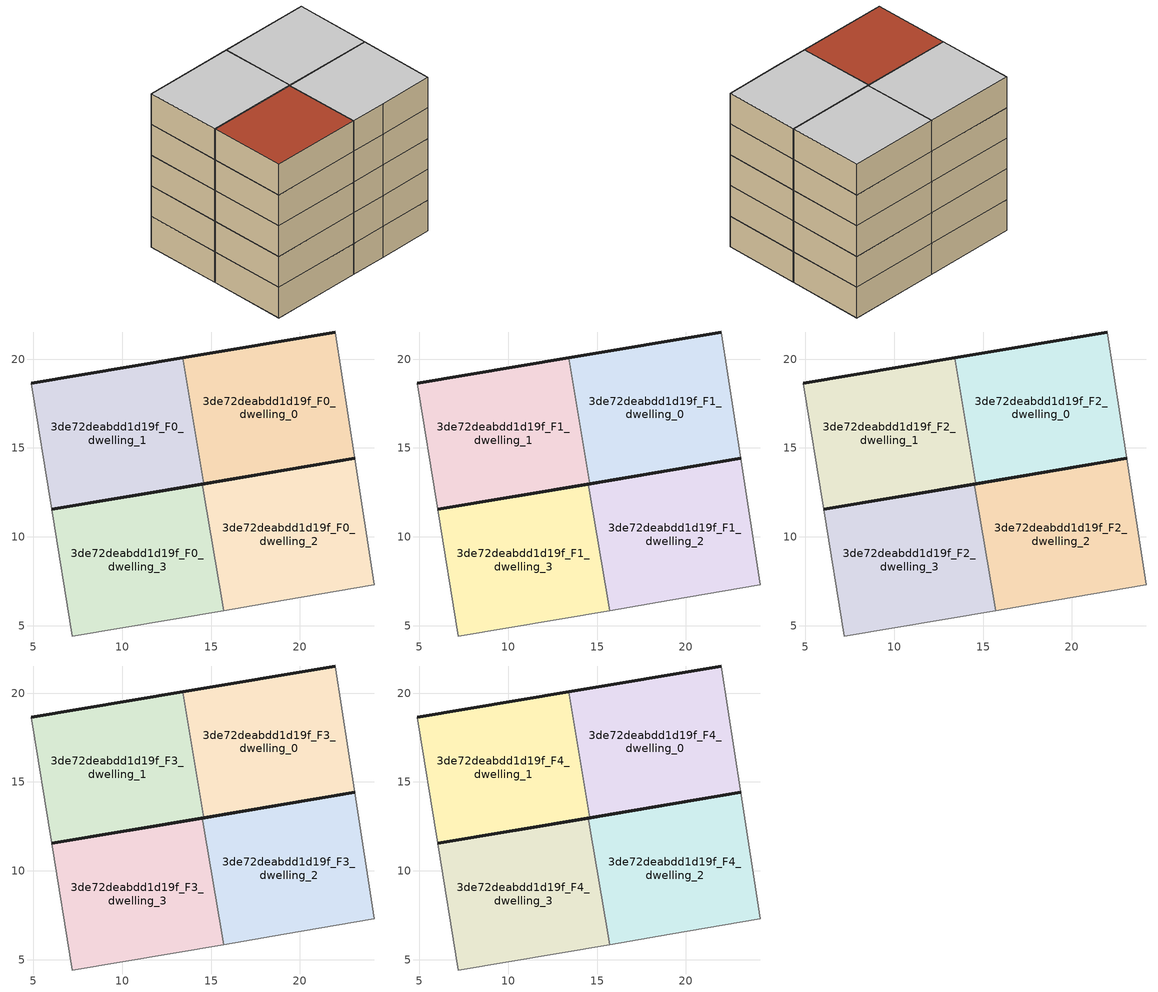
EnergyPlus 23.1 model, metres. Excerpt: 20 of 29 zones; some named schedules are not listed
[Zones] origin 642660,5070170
3de72deabdd1d19f_F0_dwelling_0
 floor ground (EU_floor_Construction): 23.09,14.41 21.99,21.53 13.41,20.07 14.6,12.98 z0
 wall outside (EU_wall_Construction): 13.41,20.07 21.99,21.53 / 23.09,14.41 14.6,12.98 z0:3
 wall adiabatic (EU_wall_Construction): 21.99,21.53 23.09,14.41 z0:3
 wall to 3de72deabdd1d19f_F0_dwelling_1 (EU_wall_Construction): 14.6,12.98 13.41,20.07 z0:3
3de72deabdd1d19f_F0_dwelling_1
 floor ground (EU_floor_Construction): 14.6,12.98 13.41,20.07 4.88,18.63 6.02,11.54 z0
 wall outside (EU_wall_Construction): 4.88,18.63 13.41,20.07 / 14.6,12.98 6.02,11.54 z0:3
 wall adiabatic (EU_wall_Construction): 6.02,11.54 4.88,18.63 z0:3
3de72deabdd1d19f_F0_dwelling_2
 floor ground (EU_floor_Construction): 24.19,7.31 23.09,14.41 14.52,12.97 15.71,5.85 19.08,6.42 z0
 wall outside (EU_wall_Construction): 14.52,12.97 23.09,14.41 z0:3
 wall adiabatic (EU_wall_Construction): 23.09,14.41 24.19,7.31 19.08,6.42 15.71,5.85 z0:3
 wall to 3de72deabdd1d19f_F0_dwelling_3 (EU_wall_Construction): 15.71,5.85 14.52,12.97 z0:3
3de72deabdd1d19f_F0_dwelling_3
 floor ground (EU_floor_Construction): 15.71,5.85 14.52,12.97 6.02,11.54 7.17,4.42 z0
 wall outside (EU_wall_Construction): 6.02,11.54 14.52,12.97 z0:3
 wall adiabatic (EU_wall_Construction): 15.71,5.85 7.17,4.42 6.02,11.54 z0:3
3de72deabdd1d19f_F1_dwelling_0
 floor to 3de72deabdd1d19f_F0_dwelling_0 (EU_floor_Construction): 23.09,14.41 21.99,21.53 13.41,20.07 14.6,12.98 z3
 wall outside (EU_wall_Construction): 13.41,20.07 21.99,21.53 / 23.09,14.41 14.6,12.98 z3:6
 wall adiabatic (EU_wall_Construction): 21.99,21.53 23.09,14.41 z3:6
 wall to 3de72deabdd1d19f_F1_dwelling_1 (EU_wall_Construction): 14.6,12.98 13.41,20.07 z3:6
3de72deabdd1d19f_F1_dwelling_1
 floor to 3de72deabdd1d19f_F0_dwelling_1 (EU_floor_Construction): 14.6,12.98 13.41,20.07 4.88,18.63 6.02,11.54 z3
 wall outside (EU_wall_Construction): 4.88,18.63 13.41,20.07 / 14.6,12.98 6.02,11.54 z3:6
 wall adiabatic (EU_wall_Construction): 6.02,11.54 4.88,18.63 z3:6
3de72deabdd1d19f_F1_dwelling_2
 floor to 3de72deabdd1d19f_F0_dwelling_2 (EU_floor_Construction): 24.19,7.31 23.09,14.41 14.51,12.97 15.71,5.85 19.08,6.42 z3
 wall outside (EU_wall_Construction): 14.52,12.97 23.09,14.41 z3:6
 wall adiabatic (EU_wall_Construction): 23.09,14.41 24.19,7.31 19.08,6.42 15.71,5.85 z3:6
 wall to 3de72deabdd1d19f_F1_dwelling_3 (EU_wall_Construction): 15.71,5.85 14.52,12.97 z3:6
3de72deabdd1d19f_F1_dwelling_3
 floor to 3de72deabdd1d19f_F0_dwelling_3 (EU_floor_Construction): 15.71,5.85 14.51,12.97 6.02,11.54 7.17,4.42 z3
 wall outside (EU_wall_Construction): 6.02,11.54 14.52,12.97 z3:6
 wall adiabatic (EU_wall_Construction): 15.71,5.85 7.17,4.42 6.02,11.54 z3:6
3de72deabdd1d19f_F2_dwelling_0
 floor to 3de72deabdd1d19f_F1_dwelling_0 (EU_floor_Construction): 23.09,14.41 21.99,21.53 13.41,20.07 14.6,12.98 z6
 wall outside (EU_wall_Construction): 13.41,20.07 21.99,21.53 / 23.09,14.41 14.6,12.98 z6:9
 wall adiabatic (EU_wall_Construction): 21.99,21.53 23.09,14.41 z6:9
 wall to 3de72deabdd1d19f_F2_dwelling_1 (EU_wall_Construction): 14.6,12.98 13.41,20.07 z6:9
3de72deabdd1d19f_F2_dwelling_1
 floor to 3de72deabdd1d19f_F1_dwelling_1 (EU_floor_Construction): 14.6,12.98 13.41,20.07 4.88,18.63 6.02,11.54 z6
 wall outside (EU_wall_Construction): 4.88,18.63 13.41,20.07 / 14.6,12.98 6.02,11.54 z6:9
 wall adiabatic (EU_wall_Construction): 6.02,11.54 4.88,18.63 z6:9
3de72deabdd1d19f_F2_dwelling_2
 floor to 3de72deabdd1d19f_F1_dwelling_2 (EU_floor_Construction): 24.19,7.31 23.09,14.41 14.51,12.97 15.71,5.85 19.08,6.42 z6
 wall outside (EU_wall_Construction): 14.52,12.97 23.09,14.41 z6:9
 wall adiabatic (EU_wall_Construction): 23.09,14.41 24.19,7.31 19.08,6.42 15.71,5.85 z6:9
 wall to 3de72deabdd1d19f_F2_dwelling_3 (EU_wall_Construction): 15.71,5.85 14.52,12.97 z6:9
3de72deabdd1d19f_F2_dwelling_3
 floor to 3de72deabdd1d19f_F1_dwelling_3 (EU_floor_Construction): 15.71,5.85 14.51,12.97 6.02,11.54 7.17,4.42 z6
 wall outside (EU_wall_Construction): 6.02,11.54 14.52,12.97 z6:9
 wall adiabatic (EU_wall_Construction): 15.71,5.85 7.17,4.42 6.02,11.54 z6:9
3de72deabdd1d19f_F3_dwelling_0
 floor to 3de72deabdd1d19f_F2_dwelling_0 (EU_floor_Construction): 23.09,14.41 21.99,21.53 13.41,20.07 14.6,12.98 z9
 wall outside (EU_wall_Construction): 13.41,20.07 21.99,21.53 / 23.09,14.41 14.6,12.98 z9:12
 wall adiabatic (EU_wall_Construction): 21.99,21.53 23.09,14.41 z9:12
 wall to 3de72deabdd1d19f_F3_dwelling_1 (EU_wall_Construction): 14.6,12.98 13.41,20.07 z9:12
3de72deabdd1d19f_F3_dwelling_1
 floor to 3de72deabdd1d19f_F2_dwelling_1 (EU_floor_Construction): 14.6,12.98 13.41,20.07 4.88,18.63 6.02,11.54 z9
 wall outside (EU_wall_Construction): 4.88,18.63 13.41,20.07 / 14.6,12.98 6.02,11.54 z9:12
 wall adiabatic (EU_wall_Construction): 6.02,11.54 4.88,18.63 z9:12
3de72deabdd1d19f_F3_dwelling_2
 floor to 3de72deabdd1d19f_F2_dwelling_2 (EU_floor_Construction): 24.19,7.31 23.09,14.41 14.51,12.97 15.71,5.85 19.08,6.42 z9
 wall outside (EU_wall_Construction): 14.52,12.97 23.09,14.41 z9:12
 wall adiabatic (EU_wall_Construction): 23.09,14.41 24.19,7.31 19.08,6.42 15.71,5.85 z9:12
 wall to 3de72deabdd1d19f_F3_dwelling_3 (EU_wall_Construction): 15.71,5.85 14.52,12.97 z9:12
3de72deabdd1d19f_F3_dwelling_3
 floor to 3de72deabdd1d19f_F2_dwelling_3 (EU_floor_Construction): 15.71,5.85 14.51,12.97 6.02,11.54 7.17,4.42 z9
 wall outside (EU_wall_Construction): 6.02,11.54 14.52,12.97 z9:12
 wall adiabatic (EU_wall_Construction): 15.71,5.85 7.17,4.42 6.02,11.54 z9:12
3de72deabdd1d19f_F4_dwelling_0
 floor to 3de72deabdd1d19f_F3_dwelling_0 (EU_floor_Construction): 23.09,14.41 21.99,21.53 13.41,20.07 14.6,12.98 z12
 wall outside (EU_wall_Construction): 13.41,20.07 21.99,21.53 / 23.09,14.41 14.6,12.98 z12:15
 wall adiabatic (EU_wall_Construction): 21.99,21.53 23.09,14.41 z12:15
 wall to 3de72deabdd1d19f_F4_dwelling_1 (EU_wall_Construction): 14.6,12.98 13.41,20.07 z12:15
 ceiling to 3de72deabdd1d19f_F5_dwelling_0 (EU_floor_Construction): 21.99,21.53 23.09,14.41 14.6,12.98 13.41,20.07 z15
3de72deabdd1d19f_F4_dwelling_1
 floor to 3de72deabdd1d19f_F3_dwelling_1 (EU_floor_Construction): 14.6,12.98 13.41,20.07 4.88,18.63 6.02,11.54 z12
 wall outside (EU_wall_Construction): 4.88,18.63 13.41,20.07 / 14.6,12.98 6.02,11.54 z12:15
 wall adiabatic (EU_wall_Construction): 6.02,11.54 4.88,18.63 z12:15
 ceiling to 3de72deabdd1d19f_F5_dwelling_1 (EU_floor_Construction): 13.41,20.07 14.6,12.98 6.02,11.54 4.88,18.63 z15
3de72deabdd1d19f_F4_dwelling_2
 floor to 3de72deabdd1d19f_F3_dwelling_2 (EU_floor_Construction): 24.19,7.31 23.09,14.41 14.51,12.97 15.71,5.85 19.08,6.42 z12
 wall outside (EU_wall_Construction): 14.52,12.97 23.09,14.41 z12:15
 wall adiabatic (EU_wall_Construction): 23.09,14.41 24.19,7.31 19.08,6.42 15.71,5.85 z12:15
 wall to 3de72deabdd1d19f_F4_dwelling_3 (EU_wall_Construction): 15.71,5.85 14.52,12.97 z12:15
 ceiling to 3de72deabdd1d19f_F5_dwelling_2 (EU_floor_Construction): 23.09,14.41 24.19,7.31 19.08,6.42 15.71,5.85 14.51,12.97 z15
3de72deabdd1d19f_F4_dwelling_3
 floor to 3de72deabdd1d19f_F3_dwelling_3 (EU_floor_Construction): 15.71,5.85 14.51,12.97 6.02,11.54 7.17,4.42 z12
 wall outside (EU_wall_Construction): 6.02,11.54 14.52,12.97 z12:15
 wall adiabatic (EU_wall_Construction): 15.71,5.85 7.17,4.42 6.02,11.54 z12:15
 roof outside (EU_roof_Construction): 14.52,12.97 15.71,5.85 7.17,4.42 6.02,11.54 z15
[Building]
EU S2 Campaign: North Axis=0; Terrain=City; Solar Distribution=FullExterior
[Site:Location]
Lyon-Bron: Latitude=45.75; Longitude=5; Time Zone=1; Elevation=198
[SizingPeriod:WeatherFileDays]
AnnualSizingPeriod: Begin Month=1; Begin Day of Month=1; End Month=12; End Day of Month=31; Day of Week for Start Day=Monday; Use Weather File Daylight Saving Period=No; Use Weather File Rain and Snow Indicators=No
[MATERIAL]
EU_InternalMass_Material: Roughness=MediumRough; Thickness=0.1; Conductivity=1; Density=1800; Specific Heat=900; Thermal Absorptance=0.9; Solar Absorptance=0.7; Visible Absorptance=0.7
[MATERIAL:NOMASS] Roughness=MediumRough; Thermal Absorptance=0.9; Solar Absorptance=0.7; Visible Absorptance=0.7
Name | Thermal Resistance
EU_wall_NoMass | 0.776494
EU_roof_NoMass | 0.486893
EU_floor_NoMass | 0.421597
[CONSTRUCTION]
EU_wall_Construction: EU_wall_NoMass
EU_roof_Construction: EU_roof_NoMass
EU_floor_Construction: EU_floor_NoMass
EU_InternalMass_Construction: EU_InternalMass_Material
[ZONE] Type=1; Multiplier=1; Ceiling Height=autocalculate; Floor Area=autocalculate; Part of Total Floor Area=Yes
Name | Volume
3de72deabdd1d19f_F0_dwelling_0; 3de72deabdd1d19f_F1_dwelling_0; 3de72deabdd1d19f_F2_dwelling_0; 3de72deabdd1d19f_F3_dwelling_0; 3de72deabdd1d19f_F4_dwelling_0 | 186.921
3de72deabdd1d19f_F0_dwelling_1 | 186.931
3de72deabdd1d19f_F1_dwelling_1; 3de72deabdd1d19f_F2_dwelling_1; 3de72deabdd1d19f_F3_dwelling_1; 3de72deabdd1d19f_F4_dwelling_1 | 186.93
3de72deabdd1d19f_F0_dwelling_2 | 186.925
3de72deabdd1d19f_F1_dwelling_2; 3de72deabdd1d19f_F2_dwelling_2; 3de72deabdd1d19f_F3_dwelling_2; 3de72deabdd1d19f_F4_dwelling_2 | 186.924
3de72deabdd1d19f_F0_dwelling_3 | 186.941
3de72deabdd1d19f_F1_dwelling_3; 3de72deabdd1d19f_F2_dwelling_3; 3de72deabdd1d19f_F3_dwelling_3; 3de72deabdd1d19f_F4_dwelling_3 | 186.94
[INTERNALMASS] Construction=EU_InternalMass_Construction
Name | Zone or ZoneList | Surface Area
3de72deabdd1d19f_F0_dwelling_0_EU_InternalMass | 3de72deabdd1d19f_F0_dwelling_0 | 62.3073
3de72deabdd1d19f_F0_dwelling_1_EU_InternalMass | 3de72deabdd1d19f_F0_dwelling_1 | 62.31
3de72deabdd1d19f_F0_dwelling_2_EU_InternalMass | 3de72deabdd1d19f_F0_dwelling_2 | 62.3081
3de72deabdd1d19f_F0_dwelling_3_EU_InternalMass | 3de72deabdd1d19f_F0_dwelling_3 | 62.3135
3de72deabdd1d19f_F1_dwelling_0_EU_InternalMass | 3de72deabdd1d19f_F1_dwelling_0 | 62.3073
3de72deabdd1d19f_F1_dwelling_1_EU_InternalMass | 3de72deabdd1d19f_F1_dwelling_1 | 62.31
3de72deabdd1d19f_F1_dwelling_2_EU_InternalMass | 3de72deabdd1d19f_F1_dwelling_2 | 62.3081
3de72deabdd1d19f_F1_dwelling_3_EU_InternalMass | 3de72deabdd1d19f_F1_dwelling_3 | 62.3135
3de72deabdd1d19f_F2_dwelling_0_EU_InternalMass | 3de72deabdd1d19f_F2_dwelling_0 | 62.3073
3de72deabdd1d19f_F2_dwelling_1_EU_InternalMass | 3de72deabdd1d19f_F2_dwelling_1 | 62.31
3de72deabdd1d19f_F2_dwelling_2_EU_InternalMass | 3de72deabdd1d19f_F2_dwelling_2 | 62.3081
3de72deabdd1d19f_F2_dwelling_3_EU_InternalMass | 3de72deabdd1d19f_F2_dwelling_3 | 62.3135
3de72deabdd1d19f_F3_dwelling_0_EU_InternalMass | 3de72deabdd1d19f_F3_dwelling_0 | 62.3073
3de72deabdd1d19f_F3_dwelling_1_EU_InternalMass | 3de72deabdd1d19f_F3_dwelling_1 | 62.31
3de72deabdd1d19f_F3_dwelling_2_EU_InternalMass | 3de72deabdd1d19f_F3_dwelling_2 | 62.3081
3de72deabdd1d19f_F3_dwelling_3_EU_InternalMass | 3de72deabdd1d19f_F3_dwelling_3 | 62.3135
3de72deabdd1d19f_F4_dwelling_0_EU_InternalMass | 3de72deabdd1d19f_F4_dwelling_0 | 62.3073
3de72deabdd1d19f_F4_dwelling_1_EU_InternalMass | 3de72deabdd1d19f_F4_dwelling_1 | 62.31
3de72deabdd1d19f_F4_dwelling_2_EU_InternalMass | 3de72deabdd1d19f_F4_dwelling_2 | 62.3081
3de72deabdd1d19f_F4_dwelling_3_EU_InternalMass | 3de72deabdd1d19f_F4_dwelling_3 | 62.3135
[OTHEREQUIPMENT] Fuel Type=Electricity; Design Level Calculation Method=Watts/Area; Power per Zone Floor Area=1; Fraction Latent=0; Fraction Radiant=0; Fraction Lost=0; Carbon Dioxide Generation Rate=0; EndUse Subcategory=EU_Step8_InternalGains
Name | Zone or ZoneList or Space or SpaceList | Schedule
EU_Step8_InternalGain_3de72deabdd1d19f_F0_dwelling_0_f000 | 3de72deabdd1d19f_F0_dwelling_0 | EU_Step8_GainSchedule_3de72deabdd1d19f_F0_dwelling_0_f000
EU_Step8_InternalGain_3de72deabdd1d19f_F0_dwelling_1_f000 | 3de72deabdd1d19f_F0_dwelling_1 | EU_Step8_GainSchedule_3de72deabdd1d19f_F0_dwelling_1_f000
EU_Step8_InternalGain_3de72deabdd1d19f_F0_dwelling_2_f000 | 3de72deabdd1d19f_F0_dwelling_2 | EU_Step8_GainSchedule_3de72deabdd1d19f_F0_dwelling_2_f000
EU_Step8_InternalGain_3de72deabdd1d19f_F0_dwelling_3_f000 | 3de72deabdd1d19f_F0_dwelling_3 | EU_Step8_GainSchedule_3de72deabdd1d19f_F0_dwelling_3_f000
EU_Step8_InternalGain_3de72deabdd1d19f_F1_dwelling_0_f000 | 3de72deabdd1d19f_F1_dwelling_0 | EU_Step8_GainSchedule_3de72deabdd1d19f_F1_dwelling_0_f000
EU_Step8_InternalGain_3de72deabdd1d19f_F1_dwelling_1_f000 | 3de72deabdd1d19f_F1_dwelling_1 | EU_Step8_GainSchedule_3de72deabdd1d19f_F1_dwelling_1_f000
EU_Step8_InternalGain_3de72deabdd1d19f_F1_dwelling_2_f000 | 3de72deabdd1d19f_F1_dwelling_2 | EU_Step8_GainSchedule_3de72deabdd1d19f_F1_dwelling_2_f000
EU_Step8_InternalGain_3de72deabdd1d19f_F1_dwelling_3_f000 | 3de72deabdd1d19f_F1_dwelling_3 | EU_Step8_GainSchedule_3de72deabdd1d19f_F1_dwelling_3_f000
EU_Step8_InternalGain_3de72deabdd1d19f_F2_dwelling_0_f000 | 3de72deabdd1d19f_F2_dwelling_0 | EU_Step8_GainSchedule_3de72deabdd1d19f_F2_dwelling_0_f000
EU_Step8_InternalGain_3de72deabdd1d19f_F2_dwelling_1_f000 | 3de72deabdd1d19f_F2_dwelling_1 | EU_Step8_GainSchedule_3de72deabdd1d19f_F2_dwelling_1_f000
EU_Step8_InternalGain_3de72deabdd1d19f_F2_dwelling_2_f000 | 3de72deabdd1d19f_F2_dwelling_2 | EU_Step8_GainSchedule_3de72deabdd1d19f_F2_dwelling_2_f000
EU_Step8_InternalGain_3de72deabdd1d19f_F2_dwelling_3_f000 | 3de72deabdd1d19f_F2_dwelling_3 | EU_Step8_GainSchedule_3de72deabdd1d19f_F2_dwelling_3_f000
EU_Step8_InternalGain_3de72deabdd1d19f_F3_dwelling_0_f000 | 3de72deabdd1d19f_F3_dwelling_0 | EU_Step8_GainSchedule_3de72deabdd1d19f_F3_dwelling_0_f000
EU_Step8_InternalGain_3de72deabdd1d19f_F3_dwelling_1_f000 | 3de72deabdd1d19f_F3_dwelling_1 | EU_Step8_GainSchedule_3de72deabdd1d19f_F3_dwelling_1_f000
EU_Step8_InternalGain_3de72deabdd1d19f_F3_dwelling_2_f000 | 3de72deabdd1d19f_F3_dwelling_2 | EU_Step8_GainSchedule_3de72deabdd1d19f_F3_dwelling_2_f000
EU_Step8_InternalGain_3de72deabdd1d19f_F3_dwelling_3_f000 | 3de72deabdd1d19f_F3_dwelling_3 | EU_Step8_GainSchedule_3de72deabdd1d19f_F3_dwelling_3_f000
EU_Step8_InternalGain_3de72deabdd1d19f_F4_dwelling_0_f000 | 3de72deabdd1d19f_F4_dwelling_0 | EU_Step8_GainSchedule_3de72deabdd1d19f_F4_dwelling_0_f000
EU_Step8_InternalGain_3de72deabdd1d19f_F4_dwelling_1_f000 | 3de72deabdd1d19f_F4_dwelling_1 | EU_Step8_GainSchedule_3de72deabdd1d19f_F4_dwelling_1_f000
EU_Step8_InternalGain_3de72deabdd1d19f_F4_dwelling_2_f000 | 3de72deabdd1d19f_F4_dwelling_2 | EU_Step8_GainSchedule_3de72deabdd1d19f_F4_dwelling_2_f000
EU_Step8_InternalGain_3de72deabdd1d19f_F4_dwelling_3_f000 | 3de72deabdd1d19f_F4_dwelling_3 | EU_Step8_GainSchedule_3de72deabdd1d19f_F4_dwelling_3_f000
[ZONEVENTILATION:DESIGNFLOWRATE] Schedule=EU_AlwaysOn; Design Flow Rate Calculation Method=AirChanges/Hour; Air Changes per Hour=0.693814; Ventilation Type=Natural; Fan Pressure Rise=0; Fan Total Efficiency=1; Constant Term Coefficient=1; Temperature Term Coefficient=0; Velocity Term Coefficient=0; Velocity Squared Term Coefficient=0; Minimum Indoor Temperature=-100; Maximum Indoor Temperature=100; Delta Temperature=-100; Minimum Outdoor Temperature=-100; Maximum Outdoor Temperature=100; Maximum Wind Speed=40
Name | Zone or ZoneList or Space or SpaceList
EU_ConstantAir_3de72deabdd1d19f_F0_dwelling_0 | 3de72deabdd1d19f_F0_dwelling_0
EU_ConstantAir_3de72deabdd1d19f_F0_dwelling_1 | 3de72deabdd1d19f_F0_dwelling_1
EU_ConstantAir_3de72deabdd1d19f_F0_dwelling_2 | 3de72deabdd1d19f_F0_dwelling_2
EU_ConstantAir_3de72deabdd1d19f_F0_dwelling_3 | 3de72deabdd1d19f_F0_dwelling_3
EU_ConstantAir_3de72deabdd1d19f_F1_dwelling_0 | 3de72deabdd1d19f_F1_dwelling_0
EU_ConstantAir_3de72deabdd1d19f_F1_dwelling_1 | 3de72deabdd1d19f_F1_dwelling_1
EU_ConstantAir_3de72deabdd1d19f_F1_dwelling_2 | 3de72deabdd1d19f_F1_dwelling_2
EU_ConstantAir_3de72deabdd1d19f_F1_dwelling_3 | 3de72deabdd1d19f_F1_dwelling_3
EU_ConstantAir_3de72deabdd1d19f_F2_dwelling_0 | 3de72deabdd1d19f_F2_dwelling_0
EU_ConstantAir_3de72deabdd1d19f_F2_dwelling_1 | 3de72deabdd1d19f_F2_dwelling_1
EU_ConstantAir_3de72deabdd1d19f_F2_dwelling_2 | 3de72deabdd1d19f_F2_dwelling_2
EU_ConstantAir_3de72deabdd1d19f_F2_dwelling_3 | 3de72deabdd1d19f_F2_dwelling_3
EU_ConstantAir_3de72deabdd1d19f_F3_dwelling_0 | 3de72deabdd1d19f_F3_dwelling_0
EU_ConstantAir_3de72deabdd1d19f_F3_dwelling_1 | 3de72deabdd1d19f_F3_dwelling_1
EU_ConstantAir_3de72deabdd1d19f_F3_dwelling_2 | 3de72deabdd1d19f_F3_dwelling_2
EU_ConstantAir_3de72deabdd1d19f_F3_dwelling_3 | 3de72deabdd1d19f_F3_dwelling_3
EU_ConstantAir_3de72deabdd1d19f_F4_dwelling_0 | 3de72deabdd1d19f_F4_dwelling_0
EU_ConstantAir_3de72deabdd1d19f_F4_dwelling_1 | 3de72deabdd1d19f_F4_dwelling_1
EU_ConstantAir_3de72deabdd1d19f_F4_dwelling_2 | 3de72deabdd1d19f_F4_dwelling_2
EU_ConstantAir_3de72deabdd1d19f_F4_dwelling_3 | 3de72deabdd1d19f_F4_dwelling_3
[HVACTEMPLATE:THERMOSTAT] Constant Heating Setpoint=20; Constant Cooling Setpoint=50
EU_HeatOnly_3de72deabdd1d19f_F0_dwelling_0; EU_HeatOnly_3de72deabdd1d19f_F0_dwelling_1; EU_HeatOnly_3de72deabdd1d19f_F0_dwelling_2; EU_HeatOnly_3de72deabdd1d19f_F0_dwelling_3; EU_HeatOnly_3de72deabdd1d19f_F1_dwelling_0; EU_HeatOnly_3de72deabdd1d19f_F1_dwelling_1; EU_HeatOnly_3de72deabdd1d19f_F1_dwelling_2; EU_HeatOnly_3de72deabdd1d19f_F1_dwelling_3; EU_HeatOnly_3de72deabdd1d19f_F2_dwelling_0; EU_HeatOnly_3de72deabdd1d19f_F2_dwelling_1; EU_HeatOnly_3de72deabdd1d19f_F2_dwelling_2; EU_HeatOnly_3de72deabdd1d19f_F2_dwelling_3; EU_HeatOnly_3de72deabdd1d19f_F3_dwelling_0; EU_HeatOnly_3de72deabdd1d19f_F3_dwelling_1; EU_HeatOnly_3de72deabdd1d19f_F3_dwelling_2; EU_HeatOnly_3de72deabdd1d19f_F3_dwelling_3; EU_HeatOnly_3de72deabdd1d19f_F4_dwelling_0; EU_HeatOnly_3de72deabdd1d19f_F4_dwelling_1; EU_HeatOnly_3de72deabdd1d19f_F4_dwelling_2; EU_HeatOnly_3de72deabdd1d19f_F4_dwelling_3; EU_HeatOnly_3de72deabdd1d19f_F5_dwelling_0; EU_HeatOnly_3de72deabdd1d19f_F5_dwelling_1; EU_HeatOnly_3de72deabdd1d19f_F5_dwelling_2; EU_HeatOnly_3de72deabdd1d19f_F6_dwelling_0; EU_HeatOnly_3de72deabdd1d19f_F6_dwelling_1; EU_HeatOnly_3de72deabdd1d19f_F6_dwelling_2; EU_HeatOnly_3de72deabdd1d19f_F7_dwelling_0; EU_HeatOnly_3de72deabdd1d19f_F7_dwelling_1; EU_HeatOnly_3de72deabdd1d19f_F7_dwelling_2
